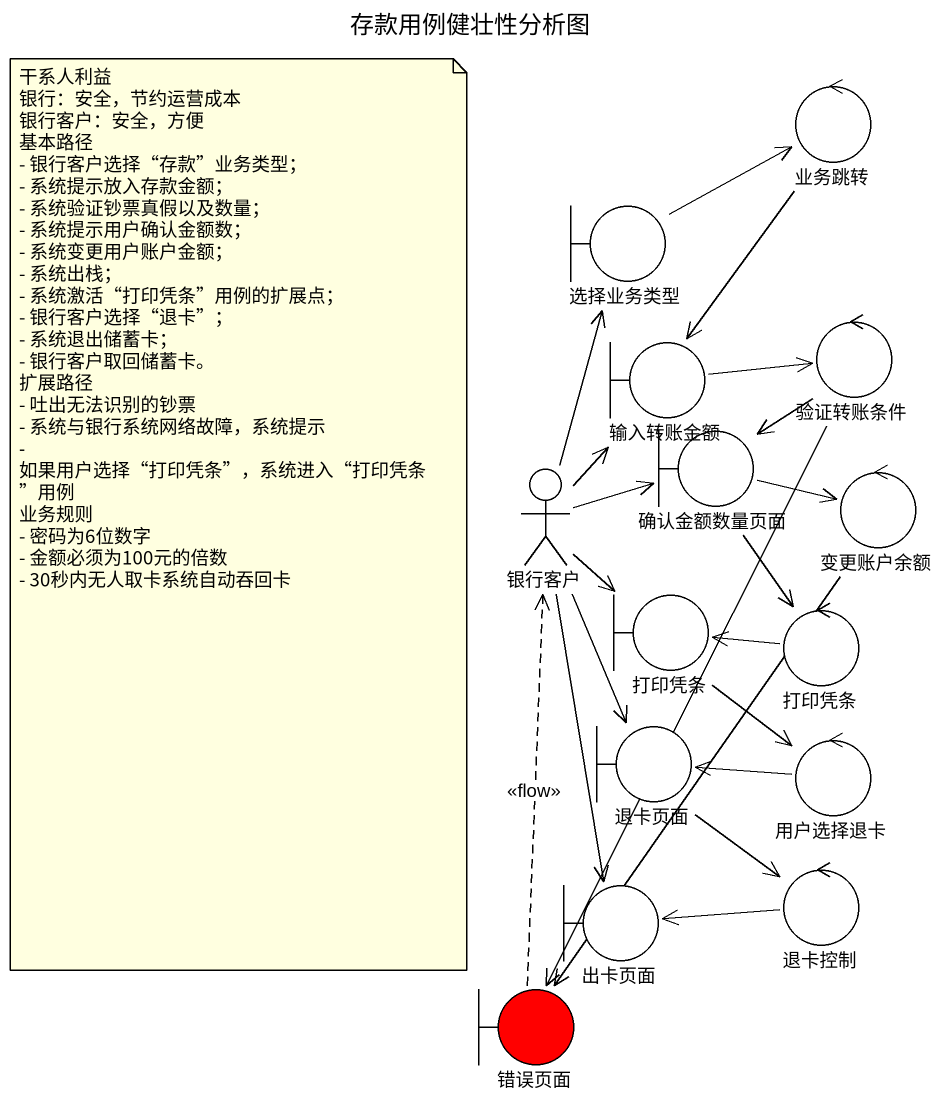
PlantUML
@startuml
title 存款用例健壮性分析图
control 业务跳转
boundary 选择业务类型
boundary 输入转账金额
control 验证转账条件
actor 银行客户
boundary 确认金额数量页面
control 变更账户余额
boundary 打印凭条
control "打印凭条" as 打印凭条_2
boundary 退卡页面
control 用户选择退卡
boundary 出卡页面
control 退卡控制
boundary 错误页面 #FF0000
业务跳转 --> 输入转账金额
选择业务类型 -right-> 业务跳转
输入转账金额 -right-> 验证转账条件
验证转账条件 --> 确认金额数量页面
验证转账条件 --> 错误页面
银行客户 -up-> 选择业务类型
银行客户 -up-> 输入转账金额
银行客户 -right-> 确认金额数量页面
银行客户 --> 打印凭条
银行客户 --> 退卡页面
银行客户 --> 出卡页面
确认金额数量页面 -right-> 变更账户余额
确认金额数量页面 --> 打印凭条_2
变更账户余额 --> 错误页面
打印凭条 --> 用户选择退卡
打印凭条_2 -left-> 打印凭条
退卡页面 --> 退卡控制
用户选择退卡 -left-> 退卡页面
退卡控制 -left-> 出卡页面
错误页面 .up.> 银行客户 : <<flow>>
note as N1
  干系人利益
  银行：安全，节约运营成本
  银行客户：安全，方便
  基本路径
  - 银行客户选择“存款”业务类型；
  - 系统提示放入存款金额；
  - 系统验证钞票真假以及数量；
  - 系统提示用户确认金额数；
  - 系统变更用户账户金额；
  - 系统出栈；
  - 系统激活“打印凭条”用例的扩展点；
  - 银行客户选择“退卡”；
  - 系统退出储蓄卡；
  - 银行客户取回储蓄卡。
  扩展路径
  - 吐出无法识别的钞票
  - 系统与银行系统网络故障，系统提示
  - 如果用户选择“打印凭条”，系统进入“打印凭条”用例
  业务规则
  - 密码为6位数字
  - 金额必须为100元的倍数
  - 30秒内无人取卡系统自动吞回卡
end note
@enduml
